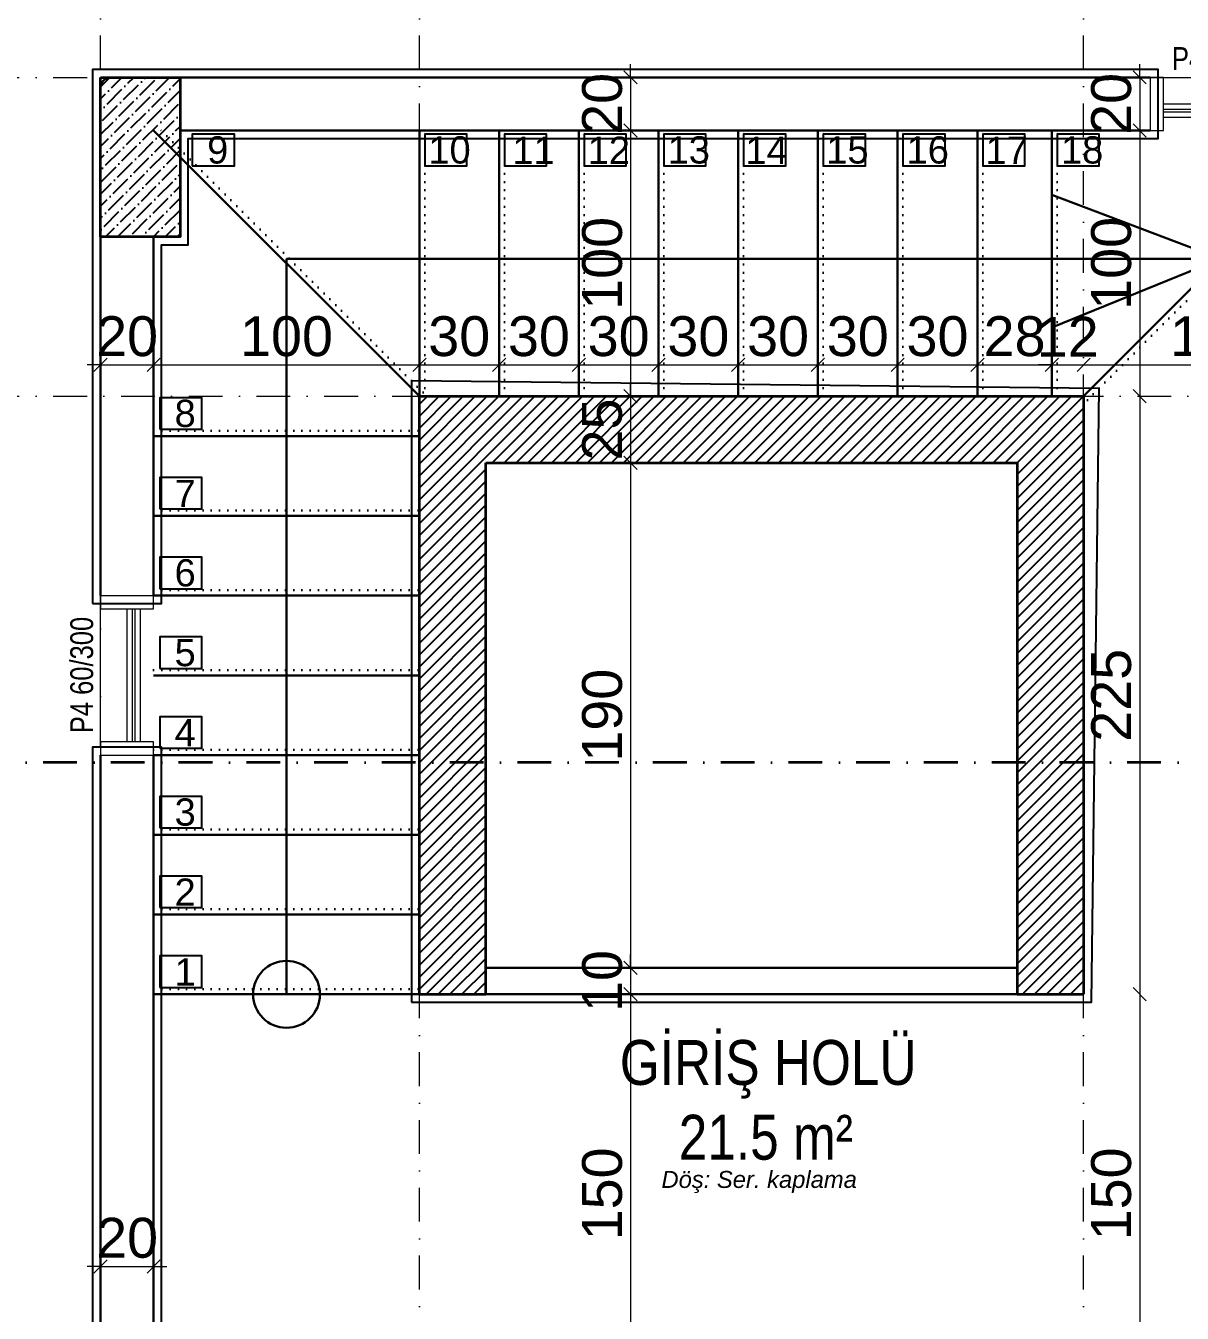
# Model space of a CAD drawing. Header units: millimetres. Extents: x 708 to 46452, y -4963 to 3960.
# Drawn here: x 13155.2 to 13590.5, y 2758.3 to 3242.7 of the extents above; entities that cross this region are included whole.
import ezdxf

# ---------------------------------------------------------------- set-up
doc = ezdxf.new("R2010")
doc.units = ezdxf.units.MM
for name, pattern in [('ACAD_ISO07W100', [3, 0, -3]), ('DASHDOT', [25.4, 12.7, -6.35, 0, -6.35]), ('DUZ', [0]), ('HIDDEN', [0.375, 0.25, -0.125])]:
    doc.linetypes.add(name, pattern=pattern)
for name, color, linetype, lineweight in [('00_DUVAR', 22, 'Continuous', 30), ('00_IC_OLCU', 139, 'Continuous', 20), ('00_KOLON', 2, 'Continuous', 35), ('00_PENCERE', 103, 'Continuous', 13), ('aks ve noktalılar', 129, 'DASHDOT', 13), ('kesit çizgisi', 4, 'DASHDOT', 35), ('merdiven', 255, 'Continuous', 30), ('yYAZI', 221, 'Continuous', 30), ('ölçü yatay', 150, 'DUZ', 18)]:
    doc.layers.add(name, color=color, linetype=linetype, lineweight=lineweight)
for name, color, linetype in [('00_YAZI', 214, 'Continuous'), ('DUVARTARAMA', 7, 'Continuous'), ('PENCERE', 3, 'Continuous'), ('SIVA', 135, 'Continuous')]:
    doc.layers.add(name, color=color, linetype=linetype)
doc.styles.add('ARIAL2', font='arial.ttf', dxfattribs={"width": 0.8})
doc.styles.add('ARİAL NARROW', font='ARIALN.TTF', dxfattribs={"width": 0.8})
doc.styles.add('mimari altlik$0$194_PTB_WET_B1$0$Standard', font='arial.ttf')
doc.styles.get("Standard").update_dxf_attribs({"font": 'arial.ttf'})
doc.dimstyles.new('ALP_OLCU', dxfattribs={"dimscale": 0, "dimtxt": 15, "dimasz": 5, "dimexe": 0.18, "dimexo": 0.06, "dimgap": 3, "dimtad": 1, "dimdec": 0, "dimrnd": 0.1, "dimzin": 9, "dimdsep": 46, "dimtxsty": 'Standard', "dimblk": 'OBLIQUE', "dimcen": 0, "dimse1": 1, "dimse2": 1, "dimclrd": 256, "dimclre": 256, "dimclrt": 53, "dimadec": 0, "dimazin": 0, "dimtfac": 1, "dimtdec": 0, "dimtix": 1, "dimtmove": 1, "dimatfit": 3, "dimldrblk": 'ARCHTICK', "dimfxl": 0.18, "dimtolj": 1, "dimlwd": -1, "dimarcsym": 0})

# ---------------------------------------------------------------- blocks, each defined once
blk = doc.blocks.new('WER')
at = {"layer": '00_PENCERE', "lineweight": 15}
for p, q in [((6940.02, -1957.96), (6960.02, -1957.96)), ((6940.02, -1957.96), (6940.02, -1962.96)), ((6960.02, -1962.96), (6960.02, -1957.96)), ((6940.02, -2012.96), (6940.02, -1962.96)), ((6940.02, -1962.96), (6960.02, -1962.96)), ((6950.02, -2012.96), (6950.02, -1962.96)), ((6952.02, -2012.96), (6952.02, -1962.96)), ((6953.02, -2012.96), (6953.02, -1962.96)), ((6955.02, -2012.96), (6955.02, -1962.96)), ((6960.02, -2012.96), (6940.02, -2012.96)), ((6940.02, -2012.96), (6940.02, -2017.96)), ((6960.02, -2017.96), (6960.02, -2012.96)), ((6940.02, -2017.96), (6960.02, -2017.96))]:
    blk.add_line(p, q, dxfattribs=at)
at = {"layer": '00_PENCERE', "insert": (6937.36, -2009.72), "char_height": 8.594, "width": 97.8459, "attachment_point": 7, "rotation": 90, "style": 'ARIAL2'}
blk.add_mtext('P4 60/300 ', dxfattribs=at)
blk = doc.blocks.new('KOLON')
at = {"layer": 'DUVARTARAMA'}
h = blk.add_hatch(dxfattribs=at)
h.set_pattern_fill('ANSI36', color=8)
h.paths.add_polyline_path([(549.39, 3102.43), (579.39, 3102.43), (579.39, 3042.43), (549.39, 3042.43)])
at = {"layer": '00_KOLON'}
blk.add_lwpolyline([(549.39, 3102.43), (579.39, 3102.43), (579.39, 3042.43), (549.39, 3042.43), (549.39, 3102.43)], dxfattribs=at)
blk = doc.blocks.new('REGEG')
at = {"layer": 'DUVARTARAMA'}
h = blk.add_hatch(dxfattribs=at)
h.set_pattern_fill('ANSI31', color=256)
h.set_pattern_definition([(45, (-4319.245, 4695.449), (-2.245064, 2.245064), [])])
h.paths.add_polyline_path([(2765.77, 2787.49), (2965.77, 2787.49), (2965.77, 2587.49), (2990.77, 2587.49), (2990.77, 2812.49), (2740.77, 2812.49), (2740.77, 2587.49), (2765.77, 2587.49)])
at = {"layer": '00_KOLON'}
for p, q in [((2740.77, 2587.49), (2740.77, 2812.49)), ((2740.77, 2812.49), (2990.77, 2812.49)), ((2990.77, 2812.49), (2990.77, 2587.49)), ((2765.77, 2787.49), (2965.77, 2787.49))]:
    blk.add_line(p, q, dxfattribs=at)
for points in [[(2740.77, 2587.49), (2765.77, 2587.49), (2765.77, 2787.49)], [(2965.77, 2787.49), (2965.77, 2587.49), (2990.77, 2587.49)]]:
    blk.add_lwpolyline(points, dxfattribs=at)
at = {"layer": 'aks ve noktalılar'}
for points in [[(2620.77, 1507.49), (2620.77, 3255.99)], [(2740.77, 1507.49), (2740.77, 3255.99)], [(2990.77, 1507.49), (2990.77, 3255.99)], [(2194.99, 2932.49), (3280.77, 2932.49)], [(2194.99, 2812.49), (3870.77, 2812.49)]]:
    blk.add_lwpolyline(points, dxfattribs=at)
at = {"layer": '00_KOLON'}
blk.add_blockref('KOLON', (2071.38, -169.94), dxfattribs=at)
blk = doc.blocks.new('TRHHT')
for points in [[(5310.02, -1796.23), (5325.88, -1796.23), (5325.88, -1784.38), (5310.02, -1784.38)], [(5397.49, -1796.23), (5413.35, -1796.23), (5413.35, -1784.38), (5397.49, -1784.38)], [(5427.49, -1796.23), (5443.35, -1796.23), (5443.35, -1784.38), (5427.49, -1784.38)], [(5457.49, -1796.23), (5473.35, -1796.23), (5473.35, -1784.38), (5457.49, -1784.38)], [(5487.49, -1796.23), (5503.35, -1796.23), (5503.35, -1784.38), (5487.49, -1784.38)], [(5517.49, -1796.23), (5533.35, -1796.23), (5533.35, -1784.38), (5517.49, -1784.38)], [(5547.49, -1796.23), (5563.35, -1796.23), (5563.35, -1784.38), (5547.49, -1784.38)], [(5577.49, -1796.23), (5593.35, -1796.23), (5593.35, -1784.38), (5577.49, -1784.38)], [(5607.49, -1796.23), (5623.35, -1796.23), (5623.35, -1784.38), (5607.49, -1784.38)], [(5635.49, -1796.23), (5651.35, -1796.23), (5651.35, -1784.38), (5635.49, -1784.38)], [(5729.24, -1814.72), (5745.1, -1814.72), (5745.1, -1802.88), (5729.24, -1802.88)], [(5297.76, -1895.35), (5313.62, -1895.35), (5313.62, -1883.51), (5297.76, -1883.51)], [(5297.76, -1925.35), (5313.62, -1925.35), (5313.62, -1913.51), (5297.76, -1913.51)], [(5297.76, -1955.35), (5313.62, -1955.35), (5313.62, -1943.51), (5297.76, -1943.51)], [(5297.76, -1985.35), (5313.62, -1985.35), (5313.62, -1973.51), (5297.76, -1973.51)], [(5297.76, -2015.35), (5313.62, -2015.35), (5313.62, -2003.51), (5297.76, -2003.51)], [(5297.76, -2045.35), (5313.62, -2045.35), (5313.62, -2033.51), (5297.76, -2033.51)], [(5297.76, -2075.35), (5313.62, -2075.35), (5313.62, -2063.51), (5297.76, -2063.51)], [(5297.76, -2105.35), (5313.62, -2105.35), (5313.62, -2093.51), (5297.76, -2093.51)]]:
    blk.add_lwpolyline(points, close=True)
at = {"layer": 'merdiven'}
for p, q in [((5697.17, -1831.28), (5345.49, -1831.28)), ((5345.49, -1831.28), (5345.49, -2107.96)), ((5295.49, -1897.96), (5395.49, -1897.96)), ((5295.49, -1927.96), (5395.49, -1927.96)), ((5295.49, -1957.96), (5395.49, -1957.96)), ((5295.49, -1987.96), (5395.49, -1987.96)), ((5295.49, -2017.96), (5395.49, -2017.96)), ((5295.49, -2047.96), (5395.49, -2047.96)), ((5295.49, -2077.96), (5395.49, -2077.96)), ((5295.49, -2107.96), (5395.49, -2107.96))]:
    blk.add_line(p, q, dxfattribs=at)
at = {"layer": 'merdiven', "linetype": 'ACAD_ISO07W100'}
for p, q in [((5295.49, -1895.96), (5395.49, -1895.96)), ((5295.49, -1925.96), (5395.49, -1925.96)), ((5295.49, -1955.96), (5395.49, -1955.96)), ((5295.49, -1985.96), (5395.49, -1985.96)), ((5295.49, -2015.96), (5395.49, -2015.96)), ((5295.49, -2045.96), (5395.49, -2045.96)), ((5295.49, -2075.96), (5395.49, -2075.96)), ((5295.49, -2105.96), (5395.49, -2105.96))]:
    blk.add_line(p, q, dxfattribs=at)
for points in [[(5396.9, -1881.54), (5296.9, -1781.54)], [(5397.49, -1882.96), (5397.49, -1782.96)], [(5427.49, -1882.96), (5427.49, -1782.96)], [(5457.49, -1882.96), (5457.49, -1782.96)], [(5487.49, -1882.96), (5487.49, -1782.96)], [(5517.49, -1882.96), (5517.49, -1782.96)], [(5547.49, -1882.96), (5547.49, -1782.96)], [(5577.49, -1882.96), (5577.49, -1782.96)], [(5607.49, -1882.96), (5607.49, -1782.96)], [(5635.49, -1882.96), (5635.49, -1782.96)], [(5646.9, -1884.37), (5746.9, -1784.37)]]:
    blk.add_lwpolyline(points, dxfattribs=at)
at = {"layer": 'merdiven'}
for points in [[(5395.49, -1882.96), (5295.49, -1782.96)], [(5395.49, -1882.96), (5395.49, -1782.96)], [(5425.49, -1882.96), (5425.49, -1782.96)], [(5455.49, -1882.96), (5455.49, -1782.96)], [(5485.49, -1882.96), (5485.49, -1782.96)], [(5515.49, -1882.96), (5515.49, -1782.96)], [(5545.49, -1882.96), (5545.49, -1782.96)], [(5575.49, -1882.96), (5575.49, -1782.96)], [(5605.49, -1882.96), (5605.49, -1782.96)], [(5633.49, -1882.96), (5633.49, -1782.96)], [(5645.49, -1882.96), (5745.49, -1782.96)], [(5697.17, -1831.28), (5633.49, -1807.12)], [(5697.17, -1831.28), (5633.49, -1857.12)]]:
    blk.add_lwpolyline(points, dxfattribs=at)
blk.add_circle((5345.49, -2107.96), 12.59, dxfattribs=at)
at = {"layer": 'merdiven', "color": 7, "lineweight": 35, "attachment_point": 7, "style": 'mimari altlik$0$194_PTB_WET_B1$0$Standard'}
for s, insert, char_height in [('9', (5315.62, -1795.53), 10.25), ('10', (5398.87, -1795.53), 10.253), ('\\pt184.55744;11', (5430.48, -1795.53), 10.2532), ('\\pt184.55744;12', (5458.81, -1795.53), 10.2532), ('13', (5488.91, -1795.53), 10.253), ('14', (5518.21, -1795.53), 10.253), ('15', (5548.61, -1795.53), 10.253), ('16', (5578.85, -1795.53), 10.253), ('17', (5608.55, -1795.53), 10.253), ('18', (5636.94, -1795.53), 10.253), ('\\pt184.55744;19', (5731.09, -1814.03), 10.2532), ('8', (5303.36, -1894.65), 10.25), ('7', (5303.36, -1924.65), 10.25), ('6', (5303.36, -1954.65), 10.25), ('5', (5303.36, -1984.65), 10.25), ('4', (5303.36, -2014.65), 10.25), ('3', (5303.36, -2044.65), 10.25), ('2', (5303.36, -2074.65), 10.25), ('1', (5303.36, -2104.65), 10.25)]:
    blk.add_mtext_dynamic_manual_height_columns(s, width=190.3601, gutter_width=51.27, heights=[0], dxfattribs=dict(at, insert=insert, char_height=char_height))
blk = doc.blocks.new('rgeerge')
at = {"layer": 'kesit çizgisi', "lineweight": 35}
blk.add_line((-2171962.19, 771779.23), (-2174038.22, 771779.23), dxfattribs=at)
blk = doc.blocks.new('_Oblique')
at = {"color": 0, "linetype": 'ByBlock', "lineweight": -2}
blk.add_line((-0.5, -0.5), (0.5, 0.5), dxfattribs=at)
blk = doc.blocks.new('*D372')
at = {"layer": '00_IC_OLCU', "transparency": 16777216}
blk.add_line((13653.36, 3471.86), (13183.36, 3471.86), dxfattribs=at)
at = {"layer": 'Defpoints', "color": 0, "transparency": 16777216}
for p in [(13183.36, 3471.86), (13653.36, 3393.33), (13183.36, 3223.33)]:
    blk.add_point(p, dxfattribs=at)
at = {"layer": '00_IC_OLCU', "transparency": 16777216, "xscale": 5, "yscale": 5, "zscale": 5, "rotation": 180}
blk.add_blockref('_Oblique', (13183.36, 3471.86), dxfattribs=at)
at = {"layer": '00_IC_OLCU', "transparency": 16777216, "xscale": 5, "yscale": 5, "zscale": 5}
blk.add_blockref('_Oblique', (13653.36, 3471.86), dxfattribs=at)
at = {"layer": '00_IC_OLCU', "color": 53, "transparency": 16777216, "insert": (13418.36, 3482.52), "char_height": 15, "attachment_point": 5}
blk.add_mtext('\\A1;470', dxfattribs=at)
blk = doc.blocks.new('_ArchTick')
at = {"color": 0, "linetype": 'ByBlock', "const_width": 0.15}
blk.add_lwpolyline([(-0.5, -0.5), (0.5, 0.5)], dxfattribs=at)
blk = doc.blocks.new('*D373')
at = {"layer": '00_IC_OLCU', "transparency": 16777216}
blk.add_line((13183.36, 3471.86), (13013.36, 3471.86), dxfattribs=at)
at = {"layer": 'Defpoints', "color": 0, "transparency": 16777216}
for p in [(13013.36, 3471.86), (13183.36, 3223.33), (13013.36, 2558.33)]:
    blk.add_point(p, dxfattribs=at)
at = {"layer": '00_IC_OLCU', "transparency": 16777216, "xscale": 5, "yscale": 5, "zscale": 5, "rotation": 180}
blk.add_blockref('_Oblique', (13013.36, 3471.86), dxfattribs=at)
at = {"layer": '00_IC_OLCU', "transparency": 16777216, "xscale": 5, "yscale": 5, "zscale": 5}
blk.add_blockref('_Oblique', (13183.36, 3471.86), dxfattribs=at)
at = {"layer": '00_IC_OLCU', "color": 53, "transparency": 16777216, "insert": (13098.36, 3482.52), "char_height": 15, "attachment_point": 5}
blk.add_mtext('\\A1;170', dxfattribs=at)
blk = doc.blocks.new('*D379')
at = {"layer": '00_IC_OLCU', "transparency": 16777216}
blk.add_line((13638.36, 3454.84), (13578.36, 3454.84), dxfattribs=at)
at = {"layer": 'Defpoints', "color": 0, "transparency": 16777216}
for p in [(13578.36, 3454.84), (13578.36, 3223.33), (13638.36, 3223.33)]:
    blk.add_point(p, dxfattribs=at)
at = {"layer": '00_IC_OLCU', "transparency": 16777216, "xscale": 5, "yscale": 5, "zscale": 5, "rotation": 180}
blk.add_blockref('_Oblique', (13578.36, 3454.84), dxfattribs=at)
at = {"layer": '00_IC_OLCU', "transparency": 16777216, "xscale": 5, "yscale": 5, "zscale": 5}
blk.add_blockref('_Oblique', (13638.36, 3454.84), dxfattribs=at)
at = {"layer": '00_IC_OLCU', "color": 53, "transparency": 16777216, "insert": (13608.36, 3465.5), "char_height": 15, "attachment_point": 5}
blk.add_mtext('\\A1;60', dxfattribs=at)
blk = doc.blocks.new('*D380')
at = {"layer": '00_IC_OLCU', "transparency": 16777216}
blk.add_line((13578.36, 3454.84), (13013.36, 3454.84), dxfattribs=at)
at = {"layer": 'Defpoints', "color": 0, "transparency": 16777216}
for p in [(13013.36, 3454.84), (13578.36, 3223.33), (13013.36, 2558.33)]:
    blk.add_point(p, dxfattribs=at)
at = {"layer": '00_IC_OLCU', "transparency": 16777216, "xscale": 5, "yscale": 5, "zscale": 5, "rotation": 180}
blk.add_blockref('_Oblique', (13013.36, 3454.84), dxfattribs=at)
at = {"layer": '00_IC_OLCU', "transparency": 16777216, "xscale": 5, "yscale": 5, "zscale": 5}
blk.add_blockref('_Oblique', (13578.36, 3454.84), dxfattribs=at)
at = {"layer": '00_IC_OLCU', "color": 53, "transparency": 16777216, "insert": (13295.86, 3465.5), "char_height": 15, "attachment_point": 5}
blk.add_mtext('\\A1;565', dxfattribs=at)
blk = doc.blocks.new('*D420')
at = {"layer": '00_IC_OLCU', "transparency": 16777216}
blk.add_line((12895.04, 2558.33), (12895.04, 3223.33), dxfattribs=at)
at = {"layer": 'Defpoints', "color": 0, "transparency": 16777216}
for p in [(12895.04, 3223.33), (13183.36, 3223.33), (13013.36, 2558.33)]:
    blk.add_point(p, dxfattribs=at)
at = {"layer": '00_IC_OLCU', "transparency": 16777216, "xscale": 5, "yscale": 5, "zscale": 5}
for p, rotation in [((12895.04, 3223.33), 90), ((12895.04, 2558.33), 270)]:
    blk.add_blockref('_Oblique', p, dxfattribs=dict(at, rotation=rotation))
at = {"layer": '00_IC_OLCU', "color": 53, "transparency": 16777216, "insert": (12884.38, 2890.83), "char_height": 15, "attachment_point": 5, "rotation": 90}
blk.add_mtext('\\A1;665', dxfattribs=at)
blk = doc.blocks.new('*D421')
at = {"layer": '00_IC_OLCU', "transparency": 16777216}
blk.add_line((12895.04, 3223.33), (12895.04, 3393.33), dxfattribs=at)
at = {"layer": 'Defpoints', "color": 0, "transparency": 16777216}
for p in [(12895.04, 3393.33), (13653.36, 3393.33), (13183.36, 3223.33)]:
    blk.add_point(p, dxfattribs=at)
at = {"layer": '00_IC_OLCU', "transparency": 16777216, "xscale": 5, "yscale": 5, "zscale": 5}
for p, rotation in [((12895.04, 3393.33), 90), ((12895.04, 3223.33), 270)]:
    blk.add_blockref('_Oblique', p, dxfattribs=dict(at, rotation=rotation))
at = {"layer": '00_IC_OLCU', "color": 53, "transparency": 16777216, "insert": (12884.38, 3308.33), "char_height": 15, "attachment_point": 5, "rotation": 90}
blk.add_mtext('\\A1;170', dxfattribs=at)
blk = doc.blocks.new('*D424')
at = {"layer": '00_IC_OLCU', "transparency": 16777216}
blk.add_line((12920.8, 2638.33), (12920.8, 2968.33), dxfattribs=at)
at = {"layer": 'Defpoints', "color": 0, "transparency": 16777216}
for p in [(12920.8, 2968.33), (13193.36, 2968.33), (13183.36, 2638.33)]:
    blk.add_point(p, dxfattribs=at)
at = {"layer": '00_IC_OLCU', "transparency": 16777216, "xscale": 5, "yscale": 5, "zscale": 5}
for p, rotation in [((12920.8, 2968.33), 90), ((12920.8, 2638.33), 270)]:
    blk.add_blockref('_Oblique', p, dxfattribs=dict(at, rotation=rotation))
at = {"layer": '00_IC_OLCU', "color": 53, "transparency": 16777216, "insert": (12910.14, 2803.33), "char_height": 15, "attachment_point": 5, "rotation": 90}
blk.add_mtext('\\A1;330', dxfattribs=at)
blk = doc.blocks.new('*D425')
at = {"layer": '00_IC_OLCU', "transparency": 16777216}
blk.add_line((12920.8, 2968.33), (12920.8, 3028.33), dxfattribs=at)
at = {"layer": 'Defpoints', "color": 0, "transparency": 16777216}
for p in [(12920.8, 3028.33), (13183.36, 3028.33), (13193.36, 2968.33)]:
    blk.add_point(p, dxfattribs=at)
at = {"layer": '00_IC_OLCU', "transparency": 16777216, "xscale": 5, "yscale": 5, "zscale": 5}
for p, rotation in [((12920.8, 3028.33), 90), ((12920.8, 2968.33), 270)]:
    blk.add_blockref('_Oblique', p, dxfattribs=dict(at, rotation=rotation))
at = {"layer": '00_IC_OLCU', "color": 53, "transparency": 16777216, "insert": (12910.14, 2998.33), "char_height": 15, "attachment_point": 5, "rotation": 90}
blk.add_mtext('\\A1;60', dxfattribs=at)
blk = doc.blocks.new('*D426')
at = {"layer": '00_IC_OLCU', "transparency": 16777216}
blk.add_line((12920.8, 3028.33), (12920.8, 3393.33), dxfattribs=at)
at = {"layer": 'Defpoints', "color": 0, "transparency": 16777216}
for p in [(12920.8, 3393.33), (13653.36, 3393.33), (13183.36, 3028.33)]:
    blk.add_point(p, dxfattribs=at)
at = {"layer": '00_IC_OLCU', "transparency": 16777216, "xscale": 5, "yscale": 5, "zscale": 5}
for p, rotation in [((12920.8, 3393.33), 90), ((12920.8, 3028.33), 270)]:
    blk.add_blockref('_Oblique', p, dxfattribs=dict(at, rotation=rotation))
at = {"layer": '00_IC_OLCU', "color": 53, "transparency": 16777216, "insert": (12910.14, 3210.83), "char_height": 15, "attachment_point": 5, "rotation": 90}
blk.add_mtext('\\A1;365', dxfattribs=at)
blk = doc.blocks.new('*D454')
at = {"layer": '00_IC_OLCU', "transparency": 16777216}
for p, q in [((13574.45, 3223.33), (13574.45, 3228.33)), ((13574.45, 3223.33), (13574.45, 3203.33)), ((13574.45, 3203.33), (13574.45, 3198.33))]:
    blk.add_line(p, q, dxfattribs=at)
at = {"layer": 'Defpoints', "color": 0, "transparency": 16777216}
for p in [(13578.36, 3223.33), (13574.45, 3203.33), (13578.36, 3203.33)]:
    blk.add_point(p, dxfattribs=at)
at = {"layer": '00_IC_OLCU', "transparency": 16777216, "xscale": 5, "yscale": 5, "zscale": 5}
for p, rotation in [((13574.45, 3223.33), 270), ((13574.45, 3203.33), 90)]:
    blk.add_blockref('_Oblique', p, dxfattribs=dict(at, rotation=rotation))
at = {"layer": '00_IC_OLCU', "color": 53, "transparency": 16777216, "insert": (13563.79, 3213.33), "char_height": 15, "attachment_point": 5, "rotation": 90}
blk.add_mtext('\\A1;20', dxfattribs=at)
blk = doc.blocks.new('*D455')
at = {"layer": '00_IC_OLCU', "transparency": 16777216}
blk.add_line((13574.45, 3203.33), (13574.45, 3103.33), dxfattribs=at)
at = {"layer": 'Defpoints', "color": 0, "transparency": 16777216}
for p in [(13578.36, 3203.33), (13553.36, 3103.33), (13574.45, 3103.33)]:
    blk.add_point(p, dxfattribs=at)
at = {"layer": '00_IC_OLCU', "transparency": 16777216, "xscale": 5, "yscale": 5, "zscale": 5}
for p, rotation in [((13574.45, 3203.33), 90), ((13574.45, 3103.33), 270)]:
    blk.add_blockref('_Oblique', p, dxfattribs=dict(at, rotation=rotation))
at = {"layer": '00_IC_OLCU', "color": 53, "transparency": 16777216, "insert": (13563.79, 3153.33), "char_height": 15, "attachment_point": 5, "rotation": 90}
blk.add_mtext('\\A1;100', dxfattribs=at)
blk = doc.blocks.new('*D456')
at = {"layer": '00_IC_OLCU', "transparency": 16777216}
blk.add_line((13574.45, 3103.33), (13574.45, 2878.33), dxfattribs=at)
at = {"layer": 'Defpoints', "color": 0, "transparency": 16777216}
for p in [(13553.36, 3103.33), (13553.36, 2878.33), (13574.45, 2878.33)]:
    blk.add_point(p, dxfattribs=at)
at = {"layer": '00_IC_OLCU', "transparency": 16777216, "xscale": 5, "yscale": 5, "zscale": 5}
for p, rotation in [((13574.45, 3103.33), 90), ((13574.45, 2878.33), 270)]:
    blk.add_blockref('_Oblique', p, dxfattribs=dict(at, rotation=rotation))
at = {"layer": '00_IC_OLCU', "color": 53, "transparency": 16777216, "insert": (13563.79, 2990.83), "char_height": 15, "attachment_point": 5, "rotation": 90}
blk.add_mtext('\\A1;225', dxfattribs=at)
blk = doc.blocks.new('*D457')
at = {"layer": '00_IC_OLCU', "transparency": 16777216}
blk.add_line((13574.45, 2878.33), (13574.45, 2728.14), dxfattribs=at)
at = {"layer": 'Defpoints', "color": 0, "transparency": 16777216}
for p in [(13553.36, 2878.33), (13574.45, 2728.14), (13583.36, 2728.14, 0)]:
    blk.add_point(p, dxfattribs=at)
at = {"layer": '00_IC_OLCU', "transparency": 16777216, "xscale": 5, "yscale": 5, "zscale": 5}
for p, rotation in [((13574.45, 2878.33), 90), ((13574.45, 2728.14), 270)]:
    blk.add_blockref('_Oblique', p, dxfattribs=dict(at, rotation=rotation))
at = {"layer": '00_IC_OLCU', "color": 53, "transparency": 16777216, "insert": (13563.79, 2803.23), "char_height": 15, "attachment_point": 5, "rotation": 90}
blk.add_mtext('\\A1;150', dxfattribs=at)
blk = doc.blocks.new('*D462')
at = {"layer": '00_IC_OLCU', "transparency": 16777216}
for p, q in [((13382.86, 3223.33), (13382.86, 3228.33)), ((13382.86, 3223.33), (13382.86, 3203.33)), ((13382.86, 3203.33), (13382.86, 3198.33))]:
    blk.add_line(p, q, dxfattribs=at)
at = {"layer": 'Defpoints', "color": 0, "transparency": 16777216}
for p in [(13382.86, 3223.33), (13382.86, 3203.33), (13382.86, 3203.33)]:
    blk.add_point(p, dxfattribs=at)
at = {"layer": '00_IC_OLCU', "transparency": 16777216, "xscale": 5, "yscale": 5, "zscale": 5}
for p, rotation in [((13382.86, 3223.33), 270), ((13382.86, 3203.33), 90)]:
    blk.add_blockref('_Oblique', p, dxfattribs=dict(at, rotation=rotation))
at = {"layer": '00_IC_OLCU', "color": 53, "transparency": 16777216, "insert": (13372.21, 3213.33), "char_height": 15, "attachment_point": 5, "rotation": 90}
blk.add_mtext('\\A1;20', dxfattribs=at)
blk = doc.blocks.new('*D463')
at = {"layer": '00_IC_OLCU', "transparency": 16777216}
blk.add_line((13382.86, 3203.33), (13382.86, 3103.33), dxfattribs=at)
at = {"layer": 'Defpoints', "color": 0, "transparency": 16777216}
for p in [(13382.86, 3203.33), (13365.36, 3103.33), (13382.86, 3103.33)]:
    blk.add_point(p, dxfattribs=at)
at = {"layer": '00_IC_OLCU', "transparency": 16777216, "xscale": 5, "yscale": 5, "zscale": 5}
for p, rotation in [((13382.86, 3203.33), 90), ((13382.86, 3103.33), 270)]:
    blk.add_blockref('_Oblique', p, dxfattribs=dict(at, rotation=rotation))
at = {"layer": '00_IC_OLCU', "color": 53, "transparency": 16777216, "insert": (13372.21, 3153.33), "char_height": 15, "attachment_point": 5, "rotation": 90}
blk.add_mtext('\\A1;100', dxfattribs=at)
blk = doc.blocks.new('*D464')
at = {"layer": '00_IC_OLCU', "transparency": 16777216}
for p, q in [((13382.86, 3103.33), (13382.86, 3108.33)), ((13382.86, 3103.33), (13382.86, 3078.33)), ((13382.86, 3078.33), (13382.86, 3073.33))]:
    blk.add_line(p, q, dxfattribs=at)
at = {"layer": 'Defpoints', "color": 0, "transparency": 16777216}
for p in [(13365.36, 3103.33), (13382.86, 3078.33), (13382.86, 3078.33)]:
    blk.add_point(p, dxfattribs=at)
at = {"layer": '00_IC_OLCU', "transparency": 16777216, "xscale": 5, "yscale": 5, "zscale": 5}
for p, rotation in [((13382.86, 3103.33), 270), ((13382.86, 3078.33), 90)]:
    blk.add_blockref('_Oblique', p, dxfattribs=dict(at, rotation=rotation))
at = {"layer": '00_IC_OLCU', "color": 53, "transparency": 16777216, "insert": (13372.21, 3090.83), "char_height": 15, "attachment_point": 5, "rotation": 90}
blk.add_mtext('\\A1;25', dxfattribs=at)
blk = doc.blocks.new('*D465')
at = {"layer": '00_IC_OLCU', "transparency": 16777216}
blk.add_line((13382.86, 3078.33), (13382.86, 2888.33), dxfattribs=at)
at = {"layer": 'Defpoints', "color": 0, "transparency": 16777216}
for p in [(13382.86, 3078.33), (13382.86, 2888.33), (13428.36, 2888.33)]:
    blk.add_point(p, dxfattribs=at)
at = {"layer": '00_IC_OLCU', "transparency": 16777216, "xscale": 5, "yscale": 5, "zscale": 5}
for p, rotation in [((13382.86, 3078.33), 90), ((13382.86, 2888.33), 270)]:
    blk.add_blockref('_Oblique', p, dxfattribs=dict(at, rotation=rotation))
at = {"layer": '00_IC_OLCU', "color": 53, "transparency": 16777216, "insert": (13372.21, 2983.33), "char_height": 15, "attachment_point": 5, "rotation": 90}
blk.add_mtext('\\A1;190', dxfattribs=at)
blk = doc.blocks.new('*D466')
at = {"layer": '00_IC_OLCU', "transparency": 16777216}
for p, q in [((13382.86, 2888.33), (13382.86, 2893.33)), ((13382.86, 2888.33), (13382.86, 2878.33)), ((13382.86, 2878.33), (13382.86, 2873.33))]:
    blk.add_line(p, q, dxfattribs=at)
at = {"layer": 'Defpoints', "color": 0, "transparency": 16777216}
for p in [(13428.36, 2888.33), (13382.86, 2878.33), (13428.36, 2878.33)]:
    blk.add_point(p, dxfattribs=at)
at = {"layer": '00_IC_OLCU', "transparency": 16777216, "xscale": 5, "yscale": 5, "zscale": 5}
for p, rotation in [((13382.86, 2888.33), 270), ((13382.86, 2878.33), 90)]:
    blk.add_blockref('_Oblique', p, dxfattribs=dict(at, rotation=rotation))
at = {"layer": '00_IC_OLCU', "color": 53, "transparency": 16777216, "insert": (13372.21, 2883.33), "char_height": 15, "attachment_point": 5, "rotation": 90}
blk.add_mtext('\\A1;10', dxfattribs=at)
blk = doc.blocks.new('*D467')
at = {"layer": '00_IC_OLCU', "transparency": 16777216}
blk.add_line((13382.86, 2878.33), (13382.86, 2728.14), dxfattribs=at)
at = {"layer": 'Defpoints', "color": 0, "transparency": 16777216}
for p in [(13428.36, 2878.33), (13382.86, 2728.14), (13382.86, 2728.14)]:
    blk.add_point(p, dxfattribs=at)
at = {"layer": '00_IC_OLCU', "transparency": 16777216, "xscale": 5, "yscale": 5, "zscale": 5}
for p, rotation in [((13382.86, 2878.33), 90), ((13382.86, 2728.14), 270)]:
    blk.add_blockref('_Oblique', p, dxfattribs=dict(at, rotation=rotation))
at = {"layer": '00_IC_OLCU', "color": 53, "transparency": 16777216, "insert": (13372.21, 2803.23), "char_height": 15, "attachment_point": 5, "rotation": 90}
blk.add_mtext('\\A1;150', dxfattribs=at)
blk = doc.blocks.new('*D475')
at = {"layer": '00_IC_OLCU', "transparency": 16777216}
for p, q in [((13183.36, 3115.19), (13178.36, 3115.19)), ((13183.36, 3115.19), (13203.36, 3115.19)), ((13203.36, 3115.19), (13208.36, 3115.19))]:
    blk.add_line(p, q, dxfattribs=at)
at = {"layer": 'Defpoints', "color": 0, "transparency": 16777216}
for p in [(13183.36, 3201.73), (13203.36, 3141.73), (13203.36, 3115.19)]:
    blk.add_point(p, dxfattribs=at)
at = {"layer": '00_IC_OLCU', "transparency": 16777216, "xscale": 5, "yscale": 5, "zscale": 5}
blk.add_blockref('_Oblique', (13183.36, 3115.19), dxfattribs=at)
at = {"layer": '00_IC_OLCU', "transparency": 16777216, "xscale": 5, "yscale": 5, "zscale": 5, "rotation": 180}
blk.add_blockref('_Oblique', (13203.36, 3115.19), dxfattribs=at)
at = {"layer": '00_IC_OLCU', "color": 53, "transparency": 16777216, "insert": (13193.36, 3125.84), "char_height": 15, "attachment_point": 5}
blk.add_mtext('\\A1;20', dxfattribs=at)
blk = doc.blocks.new('*D476')
at = {"layer": '00_IC_OLCU', "transparency": 16777216}
blk.add_line((13203.36, 3115.19), (13303.36, 3115.19), dxfattribs=at)
at = {"layer": 'Defpoints', "color": 0, "transparency": 16777216}
for p in [(13203.36, 3141.73), (13303.36, 3115.19), (13303.36, 3103.33)]:
    blk.add_point(p, dxfattribs=at)
at = {"layer": '00_IC_OLCU', "transparency": 16777216, "xscale": 5, "yscale": 5, "zscale": 5, "rotation": 180}
blk.add_blockref('_Oblique', (13203.36, 3115.19), dxfattribs=at)
at = {"layer": '00_IC_OLCU', "transparency": 16777216, "xscale": 5, "yscale": 5, "zscale": 5}
blk.add_blockref('_Oblique', (13303.36, 3115.19), dxfattribs=at)
at = {"layer": '00_IC_OLCU', "color": 53, "transparency": 16777216, "insert": (13253.36, 3125.84), "char_height": 15, "attachment_point": 5}
blk.add_mtext('\\A1;100', dxfattribs=at)
blk = doc.blocks.new('*D477')
at = {"layer": '00_IC_OLCU', "transparency": 16777216}
blk.add_line((13303.36, 3115.19), (13333.36, 3115.19), dxfattribs=at)
at = {"layer": 'Defpoints', "color": 0, "transparency": 16777216}
for p in [(13333.36, 3115.19), (13303.36, 3103.33), (13333.36, 3103.33)]:
    blk.add_point(p, dxfattribs=at)
at = {"layer": '00_IC_OLCU', "transparency": 16777216, "xscale": 5, "yscale": 5, "zscale": 5, "rotation": 180}
blk.add_blockref('_Oblique', (13303.36, 3115.19), dxfattribs=at)
at = {"layer": '00_IC_OLCU', "transparency": 16777216, "xscale": 5, "yscale": 5, "zscale": 5}
blk.add_blockref('_Oblique', (13333.36, 3115.19), dxfattribs=at)
at = {"layer": '00_IC_OLCU', "color": 53, "transparency": 16777216, "insert": (13318.36, 3125.85), "char_height": 15, "attachment_point": 5}
blk.add_mtext('\\A1;30', dxfattribs=at)
blk = doc.blocks.new('*D478')
at = {"layer": '00_IC_OLCU', "transparency": 16777216}
blk.add_line((13333.36, 3115.19), (13363.36, 3115.19), dxfattribs=at)
at = {"layer": 'Defpoints', "color": 0, "transparency": 16777216}
for p in [(13363.36, 3115.19), (13333.36, 3103.33), (13363.36, 3103.33)]:
    blk.add_point(p, dxfattribs=at)
at = {"layer": '00_IC_OLCU', "transparency": 16777216, "xscale": 5, "yscale": 5, "zscale": 5, "rotation": 180}
blk.add_blockref('_Oblique', (13333.36, 3115.19), dxfattribs=at)
at = {"layer": '00_IC_OLCU', "transparency": 16777216, "xscale": 5, "yscale": 5, "zscale": 5}
blk.add_blockref('_Oblique', (13363.36, 3115.19), dxfattribs=at)
at = {"layer": '00_IC_OLCU', "color": 53, "transparency": 16777216, "insert": (13348.36, 3125.85), "char_height": 15, "attachment_point": 5}
blk.add_mtext('\\A1;30', dxfattribs=at)
blk = doc.blocks.new('*D479')
at = {"layer": '00_IC_OLCU', "transparency": 16777216}
blk.add_line((13363.36, 3115.19), (13393.36, 3115.19), dxfattribs=at)
at = {"layer": 'Defpoints', "color": 0, "transparency": 16777216}
for p in [(13393.36, 3115.19), (13363.36, 3103.33), (13393.36, 3103.33)]:
    blk.add_point(p, dxfattribs=at)
at = {"layer": '00_IC_OLCU', "transparency": 16777216, "xscale": 5, "yscale": 5, "zscale": 5, "rotation": 180}
blk.add_blockref('_Oblique', (13363.36, 3115.19), dxfattribs=at)
at = {"layer": '00_IC_OLCU', "transparency": 16777216, "xscale": 5, "yscale": 5, "zscale": 5}
blk.add_blockref('_Oblique', (13393.36, 3115.19), dxfattribs=at)
at = {"layer": '00_IC_OLCU', "color": 53, "transparency": 16777216, "insert": (13378.36, 3125.85), "char_height": 15, "attachment_point": 5}
blk.add_mtext('\\A1;30', dxfattribs=at)
blk = doc.blocks.new('*D480')
at = {"layer": '00_IC_OLCU', "transparency": 16777216}
blk.add_line((13393.36, 3115.19), (13423.36, 3115.19), dxfattribs=at)
at = {"layer": 'Defpoints', "color": 0, "transparency": 16777216}
for p in [(13423.36, 3115.19), (13393.36, 3103.33), (13423.36, 3103.33)]:
    blk.add_point(p, dxfattribs=at)
at = {"layer": '00_IC_OLCU', "transparency": 16777216, "xscale": 5, "yscale": 5, "zscale": 5, "rotation": 180}
blk.add_blockref('_Oblique', (13393.36, 3115.19), dxfattribs=at)
at = {"layer": '00_IC_OLCU', "transparency": 16777216, "xscale": 5, "yscale": 5, "zscale": 5}
blk.add_blockref('_Oblique', (13423.36, 3115.19), dxfattribs=at)
at = {"layer": '00_IC_OLCU', "color": 53, "transparency": 16777216, "insert": (13408.36, 3125.85), "char_height": 15, "attachment_point": 5}
blk.add_mtext('\\A1;30', dxfattribs=at)
blk = doc.blocks.new('*D481')
at = {"layer": '00_IC_OLCU', "transparency": 16777216}
blk.add_line((13423.36, 3115.19), (13453.36, 3115.19), dxfattribs=at)
at = {"layer": 'Defpoints', "color": 0, "transparency": 16777216}
for p in [(13453.36, 3115.19), (13453.36, 3107.48), (13423.36, 3103.33)]:
    blk.add_point(p, dxfattribs=at)
at = {"layer": '00_IC_OLCU', "transparency": 16777216, "xscale": 5, "yscale": 5, "zscale": 5, "rotation": 180}
blk.add_blockref('_Oblique', (13423.36, 3115.19), dxfattribs=at)
at = {"layer": '00_IC_OLCU', "transparency": 16777216, "xscale": 5, "yscale": 5, "zscale": 5}
blk.add_blockref('_Oblique', (13453.36, 3115.19), dxfattribs=at)
at = {"layer": '00_IC_OLCU', "color": 53, "transparency": 16777216, "insert": (13438.36, 3125.85), "char_height": 15, "attachment_point": 5}
blk.add_mtext('\\A1;30', dxfattribs=at)
blk = doc.blocks.new('*D482')
at = {"layer": '00_IC_OLCU', "transparency": 16777216}
blk.add_line((13453.36, 3115.19), (13483.36, 3115.19), dxfattribs=at)
at = {"layer": 'Defpoints', "color": 0, "transparency": 16777216}
for p in [(13483.36, 3115.19), (13453.36, 3107.48), (13483.36, 3103.33)]:
    blk.add_point(p, dxfattribs=at)
at = {"layer": '00_IC_OLCU', "transparency": 16777216, "xscale": 5, "yscale": 5, "zscale": 5, "rotation": 180}
blk.add_blockref('_Oblique', (13453.36, 3115.19), dxfattribs=at)
at = {"layer": '00_IC_OLCU', "transparency": 16777216, "xscale": 5, "yscale": 5, "zscale": 5}
blk.add_blockref('_Oblique', (13483.36, 3115.19), dxfattribs=at)
at = {"layer": '00_IC_OLCU', "color": 53, "transparency": 16777216, "insert": (13468.36, 3125.85), "char_height": 15, "attachment_point": 5}
blk.add_mtext('\\A1;30', dxfattribs=at)
blk = doc.blocks.new('*D483')
at = {"layer": '00_IC_OLCU', "transparency": 16777216}
blk.add_line((13483.36, 3115.19), (13513.36, 3115.19), dxfattribs=at)
at = {"layer": 'Defpoints', "color": 0, "transparency": 16777216}
for p in [(13513.36, 3115.19), (13483.36, 3103.33), (13513.36, 3103.33)]:
    blk.add_point(p, dxfattribs=at)
at = {"layer": '00_IC_OLCU', "transparency": 16777216, "xscale": 5, "yscale": 5, "zscale": 5, "rotation": 180}
blk.add_blockref('_Oblique', (13483.36, 3115.19), dxfattribs=at)
at = {"layer": '00_IC_OLCU', "transparency": 16777216, "xscale": 5, "yscale": 5, "zscale": 5}
blk.add_blockref('_Oblique', (13513.36, 3115.19), dxfattribs=at)
at = {"layer": '00_IC_OLCU', "color": 53, "transparency": 16777216, "insert": (13498.36, 3125.85), "char_height": 15, "attachment_point": 5}
blk.add_mtext('\\A1;30', dxfattribs=at)
blk = doc.blocks.new('*D484')
at = {"layer": '00_IC_OLCU', "transparency": 16777216}
blk.add_line((13513.36, 3115.19), (13541.36, 3115.19), dxfattribs=at)
at = {"layer": 'Defpoints', "color": 0, "transparency": 16777216}
for p in [(13541.36, 3115.19), (13513.36, 3103.33), (13541.36, 3103.33)]:
    blk.add_point(p, dxfattribs=at)
at = {"layer": '00_IC_OLCU', "transparency": 16777216, "xscale": 5, "yscale": 5, "zscale": 5, "rotation": 180}
blk.add_blockref('_Oblique', (13513.36, 3115.19), dxfattribs=at)
at = {"layer": '00_IC_OLCU', "transparency": 16777216, "xscale": 5, "yscale": 5, "zscale": 5}
blk.add_blockref('_Oblique', (13541.36, 3115.19), dxfattribs=at)
at = {"layer": '00_IC_OLCU', "color": 53, "transparency": 16777216, "insert": (13527.36, 3125.84), "char_height": 15, "attachment_point": 5}
blk.add_mtext('\\A1;28', dxfattribs=at)
blk = doc.blocks.new('*D485')
at = {"layer": '00_IC_OLCU', "transparency": 16777216}
for p, q in [((13541.36, 3115.19), (13536.36, 3115.19)), ((13541.36, 3115.19), (13553.36, 3115.19)), ((13553.36, 3115.19), (13558.36, 3115.19))]:
    blk.add_line(p, q, dxfattribs=at)
at = {"layer": 'Defpoints', "color": 0, "transparency": 16777216}
for p in [(13553.36, 3115.19), (13541.36, 3103.33), (13553.36, 3103.33)]:
    blk.add_point(p, dxfattribs=at)
at = {"layer": '00_IC_OLCU', "transparency": 16777216, "xscale": 5, "yscale": 5, "zscale": 5}
blk.add_blockref('_Oblique', (13541.36, 3115.19), dxfattribs=at)
at = {"layer": '00_IC_OLCU', "transparency": 16777216, "xscale": 5, "yscale": 5, "zscale": 5, "rotation": 180}
blk.add_blockref('_Oblique', (13553.36, 3115.19), dxfattribs=at)
at = {"layer": '00_IC_OLCU', "color": 53, "transparency": 16777216, "insert": (13547.36, 3125.72), "char_height": 15, "attachment_point": 5}
blk.add_mtext('\\A1;12', dxfattribs=at)
blk = doc.blocks.new('*D486')
at = {"layer": '00_IC_OLCU', "transparency": 16777216}
blk.add_line((13553.36, 3115.19), (13653.36, 3115.19), dxfattribs=at)
at = {"layer": 'Defpoints', "color": 0, "transparency": 16777216}
for p in [(13653.36, 3115.19), (13653.36, 3115.19), (13553.36, 3103.33)]:
    blk.add_point(p, dxfattribs=at)
at = {"layer": '00_IC_OLCU', "transparency": 16777216, "xscale": 5, "yscale": 5, "zscale": 5, "rotation": 180}
blk.add_blockref('_Oblique', (13553.36, 3115.19), dxfattribs=at)
at = {"layer": '00_IC_OLCU', "transparency": 16777216, "xscale": 5, "yscale": 5, "zscale": 5}
blk.add_blockref('_Oblique', (13653.36, 3115.19), dxfattribs=at)
at = {"layer": '00_IC_OLCU', "color": 53, "transparency": 16777216, "insert": (13603.36, 3125.84), "char_height": 15, "attachment_point": 5}
blk.add_mtext('\\A1;100', dxfattribs=at)
blk = doc.blocks.new('*D495')
at = {"layer": '00_IC_OLCU', "transparency": 16777216}
for p, q in [((13183.36, 2775.97), (13178.36, 2775.97)), ((13183.36, 2775.97), (13203.36, 2775.97)), ((13203.36, 2775.97), (13208.36, 2775.97))]:
    blk.add_line(p, q, dxfattribs=at)
at = {"layer": 'Defpoints', "color": 0, "transparency": 16777216}
for p in [(13203.36, 2775.97), (13183.36, 2769.9), (13203.36, 2769.9)]:
    blk.add_point(p, dxfattribs=at)
at = {"layer": '00_IC_OLCU', "transparency": 16777216, "xscale": 5, "yscale": 5, "zscale": 5}
blk.add_blockref('_Oblique', (13183.36, 2775.97), dxfattribs=at)
at = {"layer": '00_IC_OLCU', "transparency": 16777216, "xscale": 5, "yscale": 5, "zscale": 5, "rotation": 180}
blk.add_blockref('_Oblique', (13203.36, 2775.97), dxfattribs=at)
at = {"layer": '00_IC_OLCU', "color": 53, "transparency": 16777216, "insert": (13193.36, 2786.63), "char_height": 15, "attachment_point": 5}
blk.add_mtext('\\A1;20', dxfattribs=at)
blk = doc.blocks.new('FWEFWFE')
at = {"layer": '00_IC_OLCU'}
for base, p1, p2, picture, middle in [((13013.36, 3471.86), (13183.36, 3223.33), (13013.36, 2558.33), '*D373', (13098.36, 3482.52)), ((13183.36, 3471.86), (13653.36, 3393.33), (13183.36, 3223.33), '*D372', (13418.36, 3482.52)), ((13013.36, 3454.84), (13578.36, 3223.33), (13013.36, 2558.33), '*D380', (13295.86, 3465.5)), ((13578.36, 3454.84), (13638.36, 3223.33), (13578.36, 3223.33), '*D379', (13608.36, 3465.5)), ((13203.36, 3115.19), (13183.36, 3201.73), (13203.36, 3141.73), '*D475', (13193.36, 3125.84)), ((13303.36, 3115.19), (13203.36, 3141.73), (13303.36, 3103.33), '*D476', (13253.36, 3125.84)), ((13333.36, 3115.19), (13303.36, 3103.33), (13333.36, 3103.33), '*D477', (13318.36, 3125.85)), ((13363.36, 3115.19), (13333.36, 3103.33), (13363.36, 3103.33), '*D478', (13348.36, 3125.85)), ((13393.36, 3115.19), (13363.36, 3103.33), (13393.36, 3103.33), '*D479', (13378.36, 3125.85)), ((13423.36, 3115.19), (13393.36, 3103.33), (13423.36, 3103.33), '*D480', (13408.36, 3125.85)), ((13453.36, 3115.19), (13423.36, 3103.33), (13453.36, 3107.48), '*D481', (13438.36, 3125.85)), ((13483.36, 3115.19), (13453.36, 3107.48), (13483.36, 3103.33), '*D482', (13468.36, 3125.85)), ((13513.36, 3115.19), (13483.36, 3103.33), (13513.36, 3103.33), '*D483', (13498.36, 3125.85)), ((13541.36, 3115.19), (13513.36, 3103.33), (13541.36, 3103.33), '*D484', (13527.36, 3125.84)), ((13553.36, 3115.19), (13541.36, 3103.33), (13553.36, 3103.33), '*D485', (13547.36, 3125.72)), ((13653.36, 3115.19), (13553.36, 3103.33), (13653.36, 3115.19), '*D486', (13603.36, 3125.84)), ((13203.36, 2775.97), (13183.36, 2769.9), (13203.36, 2769.9), '*D495', (13193.36, 2786.63))]:
    dim = blk.add_linear_dim(base=base, p1=p1, p2=p2, dimstyle='ALP_OLCU', override={"dimscale": 1}, dxfattribs=at)
    dim.commit()
    dim.dimension.update_dxf_attribs({"geometry": picture, "text_midpoint": middle})
for base, p1, p2, picture, middle in [((12895.04, 3393.33), (13183.36, 3223.33), (13653.36, 3393.33), '*D421', (12884.38, 3308.33)), ((12920.8, 3393.33), (13183.36, 3028.33), (13653.36, 3393.33), '*D426', (12910.14, 3210.83)), ((13382.86, 3203.33), (13382.86, 3223.33), (13382.86, 3203.33), '*D462', (13372.21, 3213.33)), ((13574.45, 3203.33), (13578.36, 3223.33), (13578.36, 3203.33), '*D454', (13563.79, 3213.33)), ((12895.04, 3223.33), (13013.36, 2558.33), (13183.36, 3223.33), '*D420', (12884.38, 2890.83)), ((13382.86, 3103.33), (13382.86, 3203.33), (13365.36, 3103.33), '*D463', (13372.21, 3153.33)), ((13574.45, 3103.33), (13578.36, 3203.33), (13553.36, 3103.33), '*D455', (13563.79, 3153.33)), ((13382.86, 3078.33), (13365.36, 3103.33), (13382.86, 3078.33), '*D464', (13372.21, 3090.83)), ((13574.45, 2878.33), (13553.36, 3103.33), (13553.36, 2878.33), '*D456', (13563.79, 2990.83)), ((13382.86, 2888.33), (13382.86, 3078.33), (13428.36, 2888.33), '*D465', (13372.21, 2983.33)), ((12920.8, 3028.33), (13193.36, 2968.33), (13183.36, 3028.33), '*D425', (12910.14, 2998.33)), ((12920.8, 2968.33), (13183.36, 2638.33), (13193.36, 2968.33), '*D424', (12910.14, 2803.33)), ((13382.86, 2878.33), (13428.36, 2888.33), (13428.36, 2878.33), '*D466', (13372.21, 2883.33)), ((13382.86, 2728.14), (13428.36, 2878.33), (13382.86, 2728.14), '*D467', (13372.21, 2803.23)), ((13574.45, 2728.14), (13553.36, 2878.33), (13583.36, 2728.14, 0), '*D457', (13563.79, 2803.23))]:
    dim = blk.add_linear_dim(base=base, p1=p1, p2=p2, angle=90, dimstyle='ALP_OLCU', override={"dimscale": 1}, dxfattribs=at)
    dim.commit()
    dim.dimension.update_dxf_attribs({"geometry": picture, "text_midpoint": middle})

msp = doc.modelspace()

# ---------------------------------------------------------------- linework, layer by layer
at = {"layer": '00_DUVAR'}
msp.add_line((13213.364, 3203.33), (13578.364, 3203.33), dxfattribs=at)
msp.add_lwpolyline([(13183.364, 3028.33), (13183.364, 3219.33, -0.4142136), (13187.364, 3223.33), (13578.364, 3223.33)], format="xyb", dxfattribs=at)
for points in [[(13203.364, 3028.33), (13203.364, 3163.33)], [(13183.364, 2638.33), (13183.364, 2968.33)], [(13493.364, 2728.138), (13203.364, 2728.138), (13203.364, 2968.33)], [(13328.364, 2888.33), (13528.364, 2888.33)], [(13328.364, 2878.33), (13528.364, 2878.33)]]:
    msp.add_lwpolyline(points, dxfattribs=at)
at = {"layer": 'SIVA'}
for points in [[(13180.364, 3025.33), (13206.364, 3025.33), (13206.364, 3160.33), (13216.364, 3160.33), (13216.364, 3200.33), (13581.364, 3200.33), (13581.364, 3226.33), (13180.364, 3226.33)], [(13300.364, 2875.33), (13328.364, 2875.33), (13556.327, 2875.33), (13559.23, 3106.296), (13300.364, 3109.192)], [(13180.364, 2635.33), (13206.364, 2635.33), (13206.364, 2675.33), (13246.364, 2675.33), (13246.364, 2690.33), (13286.364, 2690.33), (13286.364, 2715.138), (13460.364, 2715.138), (13460.364, 2705.33), (13476.364, 2705.33), (13476.364, 2715.138), (13496.364, 2715.138), (13496.364, 2731.138), (13206.364, 2731.138), (13206.364, 2971.33), (13180.364, 2971.33)]]:
    msp.add_lwpolyline(points, close=True, dxfattribs=at)

# ---------------------------------------------------------------- block references
at = {"linetype": 'HIDDEN'}
msp.add_blockref('rgeerge', (2186513.658, -768813.682), dxfattribs=at)
at = {"layer": '00_IC_OLCU'}
msp.add_blockref('REGEG', (10562.591, 290.837), dxfattribs=at)
at = {"layer": 'PENCERE', "rotation": 270}
msp.add_blockref('WER', (15596.32, 10163.348), dxfattribs=at)
at = {"layer": 'PENCERE'}
for name, p in [('TRHHT', (7907.875, 4986.286)), ('WER', (6243.346, 4986.286))]:
    msp.add_blockref(name, p, dxfattribs=at)
at = {"layer": 'ölçü yatay'}
msp.add_blockref('FWEFWFE', (0, 0), dxfattribs=at)

# ---------------------------------------------------------------- texts
at = {"layer": '00_YAZI', "insert": (13281.78, 2815.879), "char_height": 16.875, "width": 303.06029, "attachment_point": 7, "style": 'ARİAL NARROW'}
msp.add_mtext('\\pi97.00295;{\\W1;GİRİŞ HOLÜ\\P\\pi119.19023;21.5 m²}', dxfattribs=at)
at = {"layer": 'yYAZI', "insert": (13394.471, 2811.875, 0), "char_height": 6.4, "width": 95.25986, "attachment_point": 1}
msp.add_mtext('{\\fArial|b0|i1|c162|p34;Döş: Ser. kaplama}', dxfattribs=at)

doc.saveas('drawing.dxf')
